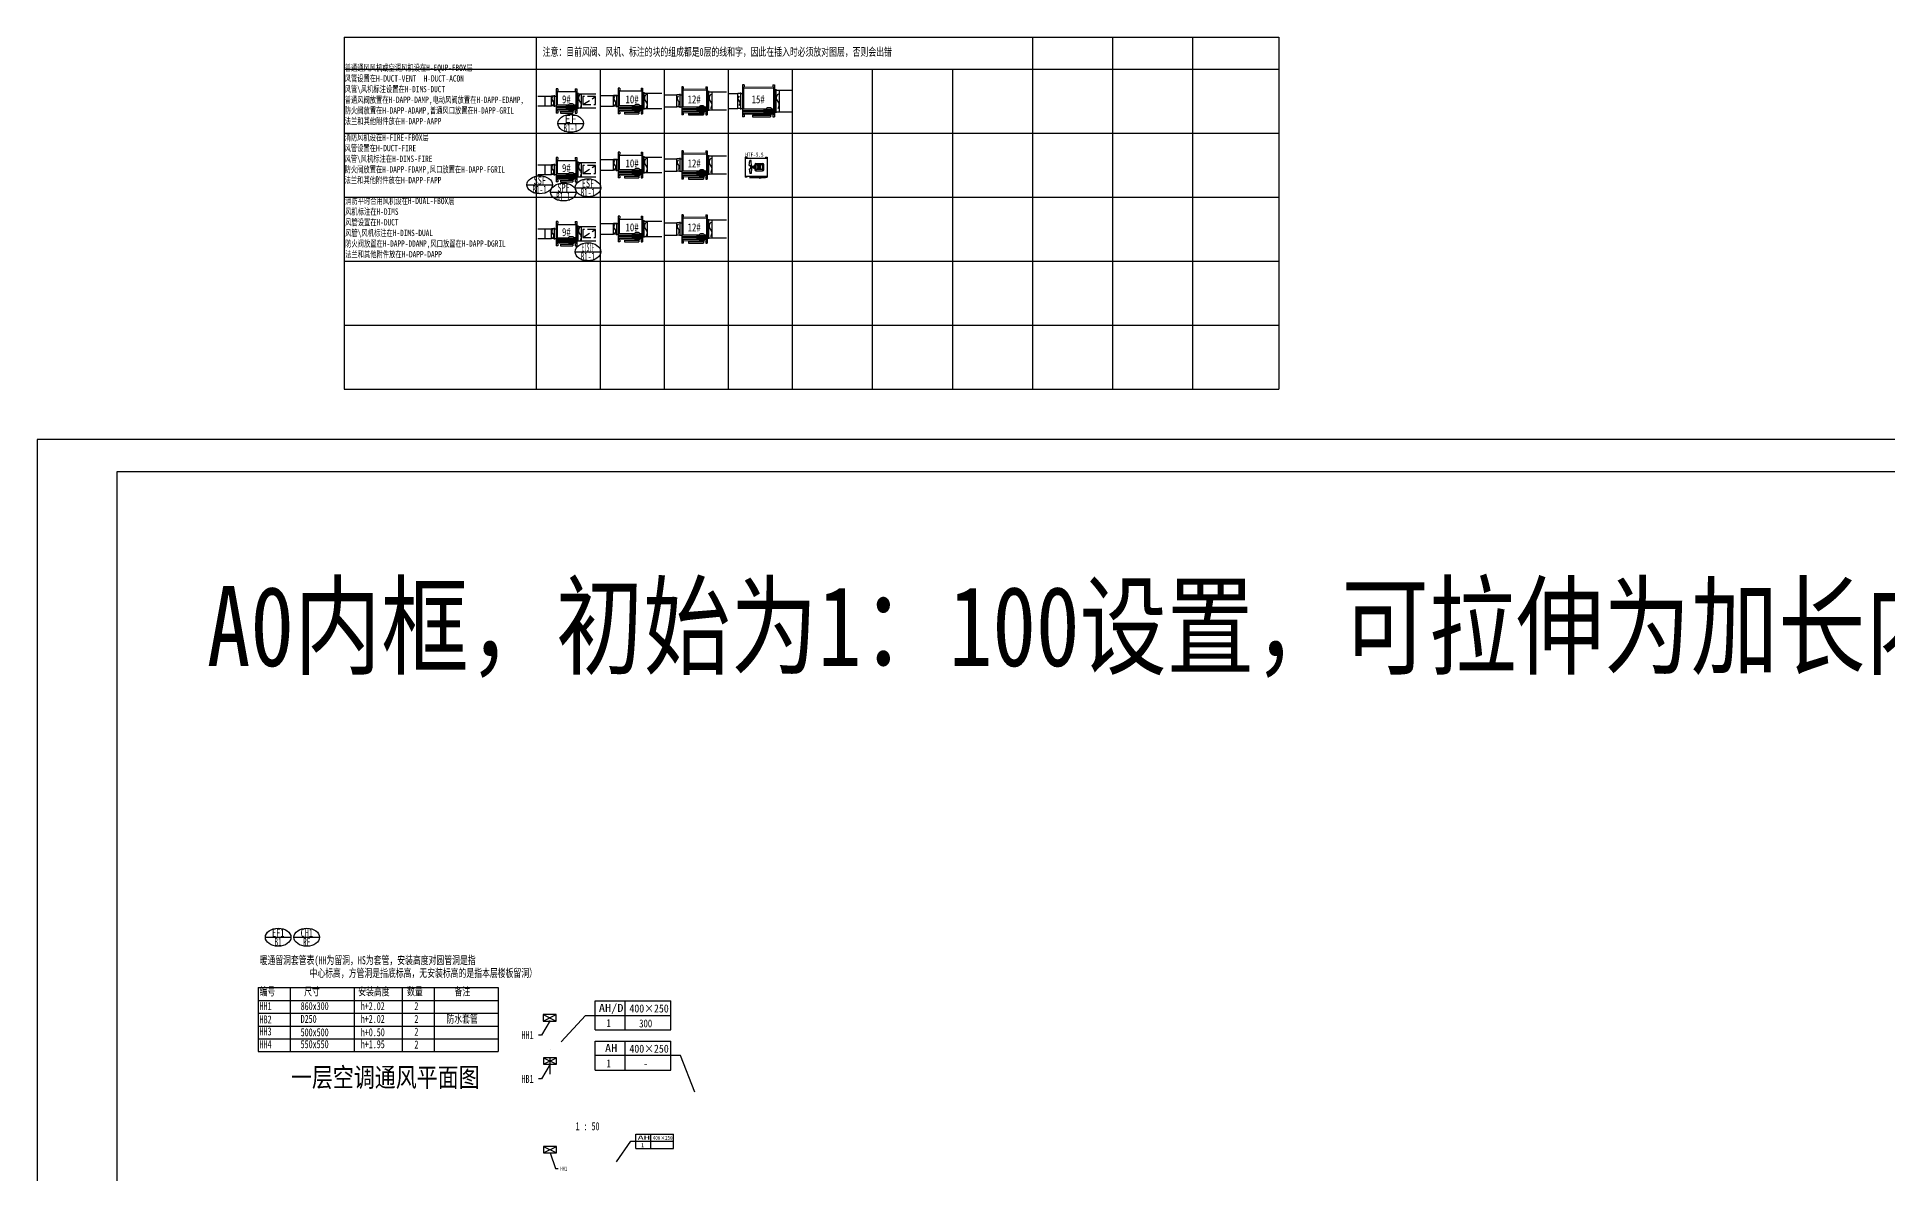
# Model space of a CAD drawing. Header units: millimetres. Extents: x 1637 to 339553, y 1785 to 98458.
# Drawn here: x 24609 to 82428, y 62935 to 98458 of the extents above; entities that cross this region are included whole.
import ezdxf
from ezdxf.enums import TextEntityAlignment as Align

# ---------------------------------------------------------------- set-up
doc = ezdxf.new("R2010")
doc.units = ezdxf.units.MM
doc.header["$LTSCALE"] = 1000
doc.linetypes.add('DASH', pattern=[0.35, 0.25, -0.1])
doc.linetypes.add('DASHDOT', pattern=[25.4, 12.7, -6.35, 0, -6.35])
doc.layers.get('Defpoints').update_dxf_attribs({"color": 9})
for name, color, linetype in [('H-BUSH', 7, 'Continuous'), ('H-BUSH-DIMS', 7, 'Continuous'), ('H-DAPP-AAPP', 3, 'Continuous'), ('H-DAPP-DAPP', 131, 'Continuous'), ('H-DAPP-DGRIL', 131, 'Continuous'), ('H-DAPP-FAPP', 3, 'Continuous'), ('H-DAPP-FGRIL', 161, 'Continuous'), ('H-DAPP-GRIL', 11, 'Continuous'), ('H-DIMS', 7, 'Continuous'), ('H-DIMS-DUAL', 7, 'Continuous'), ('H-DIMS-DUCT', 7, 'Continuous'), ('H-DIMS-EQUP', 7, 'Continuous'), ('H-DIMS-FIRE', 7, 'Continuous'), ('H-DUAL-FBOX', 131, 'Continuous'), ('H-DUCT-DUAL', 30, 'Continuous'), ('H-DUCT-FIRE', 20, 'Continuous'), ('H-DUCT-VENT', 2, 'Continuous'), ('H-EQUP-FBOX', 4, 'Continuous'), ('H-FIRE-FBOX', 161, 'Continuous'), ('H-HOBU-DIMS', 7, 'Continuous'), ('H-HOLE', 7, 'Continuous'), ('h-hole-dims', 7, 'Continuous')]:
    doc.layers.add(name, color=color, linetype=linetype)
doc.styles.add('TH-STYLE1', font='Stfangso_1.ttf', dxfattribs={"width": 0.7})
doc.styles.add('TH-STYLE2', font='', dxfattribs={"width": 0.8})
doc.styles.get('TH-STYLE2').set_extended_font_data('STXihei')
doc.dimstyles.new('TH-DIM100', dxfattribs={"dimscale": 100, "dimtxt": 2.5, "dimasz": 1, "dimexe": 2, "dimexo": 3, "dimgap": 1.5, "dimtad": 1, "dimdec": 3, "dimdsep": 46, "dimtxsty": 'TH-STYLE1', "dimblk": 'ARCHTICK', "dimcen": 0, "dimclrd": 256, "dimclre": 256, "dimclrt": 256, "dimazin": 2, "dimtfac": 1, "dimtdec": 3, "dimtofl": 0, "dimtmove": 0, "dimatfit": 3, "dimfxl": 0.18, "dimtolj": 1, "dimtzin": 0, "dimlwd": -1, "dimlwe": -1, "dimarcsym": 0})
doc.dimstyles.new('TH-DIM50', dxfattribs={"dimscale": 50, "dimtxt": 2.5, "dimasz": 1.5, "dimexe": 2, "dimexo": 3, "dimgap": 1.5, "dimtad": 1, "dimdsep": 46, "dimtxsty": 'TH-STYLE1', "dimblk": 'ARCHTICK', "dimcen": 0, "dimclrd": 256, "dimclre": 256, "dimclrt": 256, "dimazin": 2, "dimtfac": 1, "dimtofl": 0, "dimtmove": 0, "dimatfit": 3, "dimfxl": 0.18, "dimtolj": 1, "dimtzin": 0, "dimlwd": -1, "dimlwe": -1, "dimarcsym": 0})

# ---------------------------------------------------------------- blocks, each defined once
blk = doc.blocks.new('*U66')
blk.add_line((-4, 0), (4, 0))
blk.add_ellipse((0, 0), major_axis=(-4, 0), ratio=0.7)
at = {"style": 'TH-STYLE1', "width": 0.55}
blk.add_attdef('CH1', text='', height=2.5, dxfattribs=at).set_placement((-1.92, 0.1), (1.96, 0.1), align=Align.FIT)
blk.add_attdef('1', text='', height=2.5, dxfattribs=at).set_placement((-0.04, -3.46), align=Align.BOTTOM_CENTER)
blk = doc.blocks.new('_ArchTick')
at = {"color": 0, "linetype": 'ByBlock', "const_width": 0.15}
blk.add_lwpolyline([(-0.5, -0.5), (0.5, 0.5)], dxfattribs=at)
blk = doc.blocks.new('*U70')
for p, q in [((0, 0), (26.67, 0)), ((3, 4.51), (26.67, 4.51)), ((3, -4.51), (3, 4.51)), ((12.33, -4.51), (12.33, 4.51)), ((26.67, -4.51), (26.67, 4.51)), ((3, -4.51), (26.67, -4.51))]:
    blk.add_line(p, q)
at = {"style": 'TH-STYLE1'}
for tag, width, p, p2 in [('风口名称', 1.412473, (4.15, 1.09), (11.84, 1.09)), ('尺寸', 0.728677, (13.71, 0.9), (25.99, 0.9))]:
    blk.add_attdef(tag, text='', height=2.5, dxfattribs=dict(at, width=width)).set_placement(p, p2, align=Align.FIT)
at = {"style": 'TH-STYLE1', "width": 0.8}
for tag, p in [('数量', (7.22, -4.43)), ('风量', (18.79, -4.51))]:
    blk.add_attdef(tag, text='', height=2.5, dxfattribs=at).set_placement(p, align=Align.BOTTOM_CENTER)
blk = doc.blocks.new('*U69')
for p, q in [((3, 4.51), (26.67, 4.51)), ((3, -4.51), (3, 4.51)), ((29.67, 0), (3, 0)), ((12.33, -4.51), (12.33, 4.51)), ((26.67, -4.51), (26.67, 4.51)), ((3, -4.51), (26.67, -4.51))]:
    blk.add_line(p, q)
at = {"style": 'TH-STYLE1'}
for tag, width, p, p2 in [('风口名称', 1.412473, (4.15, 1.09), (11.84, 1.09)), ('尺寸', 0.728677, (13.71, 0.9), (25.99, 0.9))]:
    blk.add_attdef(tag, text='', height=2.5, dxfattribs=dict(at, width=width)).set_placement(p, p2, align=Align.FIT)
at = {"style": 'TH-STYLE1', "width": 0.8}
for tag, p in [('数量', (7.22, -4.43)), ('风量', (18.79, -4.51))]:
    blk.add_attdef(tag, text='', height=2.5, dxfattribs=at).set_placement(p, align=Align.BOTTOM_CENTER)
blk = doc.blocks.new('*U5')
at = {"layer": 'Defpoints'}
for points in [[(0, 0), (1189, 0), (1189, 841), (0, 841)], [(25, 831), (1099, 831), (1099, 10), (25, 10)]]:
    blk.add_lwpolyline(points, close=True, dxfattribs=at)
at = {"layer": 'Defpoints', "style": 'TH-STYLE1', "width": 0.8}
blk.add_text('A0内框，初始为1：100设置，可拉伸为加长内框，套图前，先行用此内框试验', height=25, dxfattribs=at).set_placement((53.05, 770.17))
blk = doc.blocks.new('*U72')
for p, q in [((-740, 150), (-840, 150)), ((-840, -150), (-840, 150)), ((-740, -180), (-740, 180)), ((-740, 150), (-690, 150)), ((-640, 380), (-690, 380)), ((-690, 380), (-690, -380)), ((-690, 290), (-50, 290)), ((-660, 320), (-660, -126)), ((-640, 380), (-640, 320)), ((-100, 380), (-50, 380)), ((-100, 380), (-100, 320)), ((-80, 320), (-80, -126)), ((-50, 380), (-50, -380)), ((-50, 220), (0, 220)), ((0, -250), (0, 250)), ((0, 220), (100, 220)), ((100, -220), (100, 220)), ((-740, -150), (-840, -150)), ((-740, -150), (-690, -150)), ((-690, -126), (-297, -126)), ((-690, -176), (-297, -176)), ((-690, -211), (-297, -211)), ((-690, -261), (-297, -261)), ((-296, -290), (-690, -290)), ((-640, -380), (-690, -380)), ((-660, -176), (-660, -211)), ((-660, -261), (-660, -320)), ((-640, -320), (-640, -380)), ((-557, -330), (-557, -380)), ((-557, -330), (-173, -330)), ((-557, -380), (-173, -380)), ((-304, -167), (-304, -135)), ((-304, -253), (-304, -220)), ((-297, -140), (-150, -140)), ((-297, -286), (-150, -286)), ((-290, -140), (-290, -286)), ((-285, -140), (-285, -286)), ((-274, -140), (-274, -286)), ((-267, -91), (-267, -86)), ((-267, -86), (-180, -86)), ((-259, -140), (-259, -286)), ((-242, -140), (-242, -286)), ((-223, -140), (-223, -193)), ((-223, -236), (-223, -286)), ((-205, -140), (-205, -286)), ((-188, -140), (-188, -286)), ((-180, -91), (-180, -86)), ((-173, -330), (-173, -380)), ((-172, -140), (-172, -286)), ((-162, -140), (-162, -286)), ((-157, -140), (-157, -286)), ((-50, -290), (-151, -290)), ((-150, -126), (-50, -126)), ((-146, -167), (-150, -167)), ((-146, -259), (-150, -259)), ((-150, -261), (-146, -261)), ((-146, -163), (-105, -163)), ((-146, -163), (-146, -263)), ((-146, -263), (-105, -263)), ((-142, -163), (-142, -135)), ((-105, -163), (-105, -263)), ((-105, -176), (-50, -176)), ((-105, -211), (-50, -211)), ((-105, -261), (-50, -261)), ((-100, -320), (-100, -380)), ((-100, -380), (-50, -380)), ((-80, -176), (-80, -211)), ((-80, -261), (-80, -320)), ((-50, -220), (0, -220)), ((0, -220), (100, -220))]:
    blk.add_line(p, q)
at = {"const_width": 6}
blk.add_lwpolyline([(-169, -320), (-80, -320, 0.414214), (-50, -290), (-50, 290, 0.414214), (-80, 320), (-660, 320, 0.414214), (-690, 290), (-690, -290, 0.414214), (-660, -320), (-278, -320)], format="xyb", dxfattribs=at)
for points in [[(-372, -135), (-297, -135), (-297, -167), (-372, -167)], [(-372, -220), (-297, -220), (-297, -253), (-372, -253)], [(-229, -193), (-217, -193), (-217, -236), (-229, -236)]]:
    blk.add_lwpolyline(points, close=True)
for points in [[(-267, -91), (-180, -91, -0.414214), (-150, -121), (-150, -286, -0.414214), (-160, -296), (-287, -296, -0.414214), (-297, -286), (-297, -121, -0.414214)], [(-283, -296), (-164, -296), (-164, -307, -0.414214), (-168, -311), (-279, -311, -0.414214), (-283, -307)], [(-278, -311), (-169, -311), (-169, -322, -0.414214), (-173, -326), (-274, -326, -0.414214), (-278, -322)]]:
    blk.add_lwpolyline(points, format="xyb", close=True)
for points in [[(-105, -167), (-75, -167), (-75, -135), (-150, -135), (-150, -167), (-146, -167)], [(-105, -253), (-75, -253), (-75, -220), (-105, -220)]]:
    blk.add_lwpolyline(points)
for centre in [(-352, -151), (-352, -236), (-323, -151), (-323, -236), (-123, -151), (-94, -151), (-94, -236)]:
    blk.add_circle(centre, 4.87)
for centre, radius, start, end in [((-745, 74), 87.3, 121.1008, 230.92814), ((-861, -69), 96.6, 309.07186, 50.92814), ((148, 92), 144, 122.21506, 226.21051), ((-59, -124), 156, 313.78949, 46.21051)]:
    blk.add_arc(centre, radius, start, end)
at = {"style": 'TH-STYLE1', "width": 0.8}
blk.add_text('9#', height=250, dxfattribs=at).set_placement((-373, 48), align=Align.MIDDLE)
blk = doc.blocks.new('*U76')
for p, q in [((-740, 150), (-840, 150)), ((-840, -150), (-840, 150)), ((-740, -180), (-740, 180)), ((-740, 150), (-690, 150)), ((-640, 380), (-690, 380)), ((-690, 380), (-690, -380)), ((-690, 290), (-50, 290)), ((-660, 320), (-660, -126)), ((-640, 380), (-640, 320)), ((-100, 380), (-50, 380)), ((-100, 380), (-100, 320)), ((-80, 320), (-80, -126)), ((-50, 380), (-50, -380)), ((-50, 220), (0, 220)), ((0, -250), (0, 250)), ((0, 220), (100, 220)), ((100, -220), (100, 220)), ((-740, -150), (-840, -150)), ((-740, -150), (-690, -150)), ((-690, -126), (-297, -126)), ((-690, -176), (-297, -176)), ((-690, -211), (-297, -211)), ((-690, -261), (-297, -261)), ((-296, -290), (-690, -290)), ((-640, -380), (-690, -380)), ((-660, -176), (-660, -211)), ((-660, -261), (-660, -320)), ((-640, -320), (-640, -380)), ((-557, -330), (-557, -380)), ((-557, -330), (-173, -330)), ((-557, -380), (-173, -380)), ((-304, -167), (-304, -135)), ((-304, -253), (-304, -220)), ((-297, -140), (-150, -140)), ((-297, -286), (-150, -286)), ((-290, -140), (-290, -286)), ((-285, -140), (-285, -286)), ((-274, -140), (-274, -286)), ((-267, -91), (-267, -86)), ((-267, -86), (-180, -86)), ((-259, -140), (-259, -286)), ((-242, -140), (-242, -286)), ((-223, -140), (-223, -193)), ((-223, -236), (-223, -286)), ((-205, -140), (-205, -286)), ((-188, -140), (-188, -286)), ((-180, -91), (-180, -86)), ((-173, -330), (-173, -380)), ((-172, -140), (-172, -286)), ((-162, -140), (-162, -286)), ((-157, -140), (-157, -286)), ((-50, -290), (-151, -290)), ((-150, -126), (-50, -126)), ((-146, -167), (-150, -167)), ((-146, -259), (-150, -259)), ((-150, -261), (-146, -261)), ((-146, -163), (-105, -163)), ((-146, -163), (-146, -263)), ((-146, -263), (-105, -263)), ((-142, -163), (-142, -135)), ((-105, -163), (-105, -263)), ((-105, -176), (-50, -176)), ((-105, -211), (-50, -211)), ((-105, -261), (-50, -261)), ((-100, -320), (-100, -380)), ((-100, -380), (-50, -380)), ((-80, -176), (-80, -211)), ((-80, -261), (-80, -320)), ((-50, -220), (0, -220)), ((0, -220), (100, -220))]:
    blk.add_line(p, q)
at = {"const_width": 6}
blk.add_lwpolyline([(-169, -320), (-80, -320, 0.414214), (-50, -290), (-50, 290, 0.414214), (-80, 320), (-660, 320, 0.414214), (-690, 290), (-690, -290, 0.414214), (-660, -320), (-278, -320)], format="xyb", dxfattribs=at)
for points in [[(-372, -135), (-297, -135), (-297, -167), (-372, -167)], [(-372, -220), (-297, -220), (-297, -253), (-372, -253)], [(-229, -193), (-217, -193), (-217, -236), (-229, -236)]]:
    blk.add_lwpolyline(points, close=True)
for points in [[(-267, -91), (-180, -91, -0.414214), (-150, -121), (-150, -286, -0.414214), (-160, -296), (-287, -296, -0.414214), (-297, -286), (-297, -121, -0.414214)], [(-283, -296), (-164, -296), (-164, -307, -0.414214), (-168, -311), (-279, -311, -0.414214), (-283, -307)], [(-278, -311), (-169, -311), (-169, -322, -0.414214), (-173, -326), (-274, -326, -0.414214), (-278, -322)]]:
    blk.add_lwpolyline(points, format="xyb", close=True)
for points in [[(-105, -167), (-75, -167), (-75, -135), (-150, -135), (-150, -167), (-146, -167)], [(-105, -253), (-75, -253), (-75, -220), (-105, -220)]]:
    blk.add_lwpolyline(points)
for centre in [(-352, -151), (-352, -236), (-323, -151), (-323, -236), (-123, -151), (-94, -151), (-94, -236)]:
    blk.add_circle(centre, 4.87)
for centre, radius, start, end in [((-745, 74), 87.3, 121.1008, 230.92814), ((-861, -69), 96.6, 309.07186, 50.92814), ((148, 92), 144, 122.21506, 226.21051), ((-59, -124), 156, 313.78949, 46.21051)]:
    blk.add_arc(centre, radius, start, end)
at = {"style": 'TH-STYLE1', "width": 0.8}
blk.add_text('9#', height=250, dxfattribs=at).set_placement((-373, 48), align=Align.MIDDLE)
blk = doc.blocks.new('*U73')
for p, q in [((-800, 165), (-900, 165)), ((-900, -165), (-900, 165)), ((-800, -195), (-800, 195)), ((-800, 165), (-750, 165)), ((-700, 400), (-750, 400)), ((-750, 400), (-750, -400)), ((-750, 310), (10, 310)), ((-720, 340), (-720, -146)), ((-700, 400), (-700, 340)), ((-40, 400), (10, 400)), ((-40, 400), (-40, 340)), ((-20, 340), (-20, -146)), ((10, 400), (10, -400)), ((10, 240), (60, 240)), ((60, -270), (60, 270)), ((60, 240), (160, 240)), ((160, -240), (160, 240)), ((-800, -165), (-900, -165)), ((-800, -165), (-750, -165)), ((-750, -146), (-237, -146)), ((-750, -196), (-237, -196)), ((-750, -231), (-237, -231)), ((-750, -281), (-237, -281)), ((-236, -310), (-750, -310)), ((-700, -400), (-750, -400)), ((-720, -196), (-720, -231)), ((-720, -281), (-720, -340)), ((-700, -340), (-700, -400)), ((-557, -350), (-557, -400)), ((-557, -350), (-113, -350)), ((-557, -400), (-113, -400)), ((-244, -187), (-244, -155)), ((-244, -273), (-244, -240)), ((-237, -160), (-90, -160)), ((-237, -306), (-90, -306)), ((-230, -160), (-230, -306)), ((-225, -160), (-225, -306)), ((-214, -160), (-214, -306)), ((-207, -111), (-207, -106)), ((-207, -106), (-120, -106)), ((-199, -160), (-199, -306)), ((-182, -160), (-182, -306)), ((-163, -160), (-163, -213)), ((-163, -256), (-163, -306)), ((-145, -160), (-145, -306)), ((-128, -160), (-128, -306)), ((-120, -111), (-120, -106)), ((-113, -350), (-113, -400)), ((-112, -160), (-112, -306)), ((-102, -160), (-102, -306)), ((-97, -160), (-97, -306)), ((10, -310), (-91, -310)), ((-90, -146), (10, -146)), ((-86, -187), (-90, -187)), ((-86, -279), (-90, -279)), ((-90, -281), (-86, -281)), ((-86, -183), (-45, -183)), ((-86, -183), (-86, -283)), ((-86, -283), (-45, -283)), ((-82, -183), (-82, -155)), ((-45, -183), (-45, -283)), ((-45, -196), (10, -196)), ((-45, -231), (10, -231)), ((-45, -281), (10, -281)), ((-40, -340), (-40, -400)), ((-40, -400), (10, -400)), ((-20, -196), (-20, -231)), ((-20, -281), (-20, -340)), ((10, -240), (60, -240)), ((60, -240), (160, -240))]:
    blk.add_line(p, q)
at = {"const_width": 6}
blk.add_lwpolyline([(-109, -340), (-20, -340, 0.414214), (10, -310), (10, 310, 0.414214), (-20, 340), (-720, 340, 0.414214), (-750, 310), (-750, -310, 0.414214), (-720, -340), (-218, -340)], format="xyb", dxfattribs=at)
for points in [[(-312, -155), (-237, -155), (-237, -187), (-312, -187)], [(-312, -240), (-237, -240), (-237, -273), (-312, -273)], [(-169, -213), (-157, -213), (-157, -256), (-169, -256)]]:
    blk.add_lwpolyline(points, close=True)
for points in [[(-207, -111), (-120, -111, -0.414214), (-90, -141), (-90, -306, -0.414214), (-100, -316), (-227, -316, -0.414214), (-237, -306), (-237, -141, -0.414214)], [(-223, -316), (-104, -316), (-104, -327, -0.414214), (-108, -331), (-219, -331, -0.414214), (-223, -327)], [(-218, -331), (-109, -331), (-109, -342, -0.414214), (-113, -346), (-214, -346, -0.414214), (-218, -342)]]:
    blk.add_lwpolyline(points, format="xyb", close=True)
for points in [[(-45, -187), (-15, -187), (-15, -155), (-90, -155), (-90, -187), (-86, -187)], [(-45, -273), (-15, -273), (-15, -240), (-45, -240)]]:
    blk.add_lwpolyline(points)
for centre in [(-292, -171), (-292, -256), (-263, -171), (-263, -256), (-63, -171), (-34, -171), (-34, -256)]:
    blk.add_circle(centre, 4.87)
for centre, radius, start, end in [((-805, 74), 87.3, 121.1008, 230.92814), ((-921, -69), 96.6, 309.07186, 50.92814), ((208, 92), 144, 122.21506, 226.21051), ((1, -124), 156, 313.78949, 46.21051)]:
    blk.add_arc(centre, radius, start, end)
at = {"style": 'TH-STYLE1', "width": 0.8}
blk.add_text('10#', height=250, dxfattribs=at).set_placement((-320, 48), align=Align.MIDDLE)
blk = doc.blocks.new('*U74')
for p, q in [((-820, 190), (-920, 190)), ((-920, -190), (-920, 190)), ((-820, -220), (-820, 220)), ((-820, 190), (-770, 190)), ((-720, 440), (-770, 440)), ((-770, 440), (-770, -440)), ((-770, 350), (30, 350)), ((-740, 380), (-740, -186)), ((-720, 440), (-720, 380)), ((-20, 440), (30, 440)), ((-20, 440), (-20, 380)), ((0, 380), (0, -186)), ((30, 440), (30, -440)), ((30, 280), (80, 280)), ((80, -310), (80, 310)), ((80, 280), (180, 280)), ((180, -280), (180, 280)), ((-820, -190), (-920, -190)), ((-820, -190), (-770, -190)), ((-770, -186), (-217, -186)), ((-770, -236), (-217, -236)), ((-770, -271), (-217, -271)), ((-770, -321), (-217, -321)), ((-216, -350), (-770, -350)), ((-720, -440), (-770, -440)), ((-740, -236), (-740, -271)), ((-740, -321), (-740, -380)), ((-720, -380), (-720, -440)), ((-557, -390), (-557, -440)), ((-557, -390), (-93, -390)), ((-557, -440), (-93, -440)), ((-224, -227), (-224, -195)), ((-224, -313), (-224, -280)), ((-217, -200), (-70, -200)), ((-217, -346), (-70, -346)), ((-210, -200), (-210, -346)), ((-205, -200), (-205, -346)), ((-194, -200), (-194, -346)), ((-187, -151), (-187, -146)), ((-187, -146), (-100, -146)), ((-179, -200), (-179, -346)), ((-162, -200), (-162, -346)), ((-143, -200), (-143, -253)), ((-143, -296), (-143, -346)), ((-125, -200), (-125, -346)), ((-108, -200), (-108, -346)), ((-100, -151), (-100, -146)), ((-93, -390), (-93, -440)), ((-92, -200), (-92, -346)), ((-82, -200), (-82, -346)), ((-77, -200), (-77, -346)), ((30, -350), (-71, -350)), ((-70, -186), (30, -186)), ((-66, -227), (-70, -227)), ((-66, -319), (-70, -319)), ((-70, -321), (-66, -321)), ((-66, -223), (-25, -223)), ((-66, -223), (-66, -323)), ((-66, -323), (-25, -323)), ((-62, -223), (-62, -195)), ((-25, -223), (-25, -323)), ((-25, -236), (30, -236)), ((-25, -271), (30, -271)), ((-25, -321), (30, -321)), ((-20, -380), (-20, -440)), ((-20, -440), (30, -440)), ((0, -236), (0, -271)), ((0, -321), (0, -380)), ((30, -280), (80, -280)), ((80, -280), (180, -280))]:
    blk.add_line(p, q)
at = {"const_width": 6}
blk.add_lwpolyline([(-89, -380), (0, -380, 0.414214), (30, -350), (30, 350, 0.414214), (0, 380), (-740, 380, 0.414214), (-770, 350), (-770, -350, 0.414214), (-740, -380), (-198, -380)], format="xyb", dxfattribs=at)
for points in [[(-292, -195), (-217, -195), (-217, -227), (-292, -227)], [(-292, -280), (-217, -280), (-217, -313), (-292, -313)], [(-149, -253), (-137, -253), (-137, -296), (-149, -296)]]:
    blk.add_lwpolyline(points, close=True)
for points in [[(-187, -151), (-100, -151, -0.414214), (-70, -181), (-70, -346, -0.414214), (-80, -356), (-207, -356, -0.414214), (-217, -346), (-217, -181, -0.414214)], [(-203, -356), (-84, -356), (-84, -367, -0.414214), (-88, -371), (-199, -371, -0.414214), (-203, -367)], [(-198, -371), (-89, -371), (-89, -382, -0.414214), (-93, -386), (-194, -386, -0.414214), (-198, -382)]]:
    blk.add_lwpolyline(points, format="xyb", close=True)
for points in [[(-25, -227), (5, -227), (5, -195), (-70, -195), (-70, -227), (-66, -227)], [(-25, -313), (5, -313), (5, -280), (-25, -280)]]:
    blk.add_lwpolyline(points)
for centre in [(-272, -211), (-272, -296), (-243, -211), (-243, -296), (-43, -211), (-14, -211), (-14, -296)]:
    blk.add_circle(centre, 4.87)
for centre, radius, start, end in [((-825, 74), 87.3, 121.1008, 230.92814), ((-941, -69), 96.6, 309.07186, 50.92814), ((228, 92), 144, 122.21506, 226.21051), ((21, -124), 156, 313.78949, 46.21051)]:
    blk.add_arc(centre, radius, start, end)
at = {"style": 'TH-STYLE1', "width": 0.8}
blk.add_text('12#', height=250, dxfattribs=at).set_placement((-381, 48), align=Align.MIDDLE)
blk = doc.blocks.new('*U75')
for p, q in [((-920, 235), (-1020, 235)), ((-1020, -235), (-1020, 235)), ((-920, -265), (-920, 265)), ((-920, 235), (-870, 235)), ((-820, 500), (-870, 500)), ((-870, 500), (-870, -500)), ((-870, 410), (130, 410)), ((-840, 440), (-840, -246)), ((-820, 500), (-820, 440)), ((80, 500), (130, 500)), ((80, 500), (80, 440)), ((100, 440), (100, -246)), ((130, 500), (130, -500)), ((130, 340), (180, 340)), ((180, -370), (180, 370)), ((180, 340), (280, 340)), ((280, -340), (280, 340)), ((-920, -235), (-1020, -235)), ((-920, -235), (-870, -235)), ((-870, -246), (-117, -246)), ((-870, -296), (-117, -296)), ((-870, -331), (-117, -331)), ((-870, -381), (-117, -381)), ((-116, -410), (-870, -410)), ((-820, -500), (-870, -500)), ((-840, -296), (-840, -331)), ((-840, -381), (-840, -440)), ((-820, -440), (-820, -500)), ((-557, -450), (-557, -500)), ((-557, -450), (7, -450)), ((-557, -500), (7, -500)), ((-124, -287), (-124, -255)), ((-124, -373), (-124, -340)), ((-117, -260), (30, -260)), ((-117, -406), (30, -406)), ((-110, -260), (-110, -406)), ((-105, -260), (-105, -406)), ((-94, -260), (-94, -406)), ((-87, -211), (-87, -206)), ((-87, -206), (0, -206)), ((-79, -260), (-79, -406)), ((-62, -260), (-62, -406)), ((-43, -260), (-43, -313)), ((-43, -356), (-43, -406)), ((-25, -260), (-25, -406)), ((-8, -260), (-8, -406)), ((0, -211), (0, -206)), ((7, -450), (7, -500)), ((8, -260), (8, -406)), ((18, -260), (18, -406)), ((23, -260), (23, -406)), ((130, -410), (29, -410)), ((30, -246), (130, -246)), ((34, -287), (30, -287)), ((34, -379), (30, -379)), ((30, -381), (34, -381)), ((34, -283), (75, -283)), ((34, -283), (34, -383)), ((34, -383), (75, -383)), ((38, -283), (38, -255)), ((75, -283), (75, -383)), ((75, -296), (130, -296)), ((75, -331), (130, -331)), ((75, -381), (130, -381)), ((80, -440), (80, -500)), ((80, -500), (130, -500)), ((100, -296), (100, -331)), ((100, -381), (100, -440)), ((130, -340), (180, -340)), ((180, -340), (280, -340))]:
    blk.add_line(p, q)
at = {"const_width": 6}
blk.add_lwpolyline([(11, -440), (100, -440, 0.414214), (130, -410), (130, 410, 0.414214), (100, 440), (-840, 440, 0.414214), (-870, 410), (-870, -410, 0.414214), (-840, -440), (-98, -440)], format="xyb", dxfattribs=at)
for points in [[(-192, -255), (-117, -255), (-117, -287), (-192, -287)], [(-192, -340), (-117, -340), (-117, -373), (-192, -373)], [(-49, -313), (-37, -313), (-37, -356), (-49, -356)]]:
    blk.add_lwpolyline(points, close=True)
for points in [[(-87, -211), (0, -211, -0.414214), (30, -241), (30, -406, -0.414214), (20, -416), (-107, -416, -0.414214), (-117, -406), (-117, -241, -0.414214)], [(-103, -416), (16, -416), (16, -427, -0.414214), (12, -431), (-99, -431, -0.414214), (-103, -427)], [(-98, -431), (11, -431), (11, -442, -0.414214), (7, -446), (-94, -446, -0.414214), (-98, -442)]]:
    blk.add_lwpolyline(points, format="xyb", close=True)
for points in [[(75, -287), (105, -287), (105, -255), (30, -255), (30, -287), (34, -287)], [(75, -373), (105, -373), (105, -340), (75, -340)]]:
    blk.add_lwpolyline(points)
for centre in [(-172, -271), (-172, -356), (-143, -271), (-143, -356), (57, -271), (86, -271), (86, -356)]:
    blk.add_circle(centre, 4.87)
for centre, radius, start, end in [((-925, 74), 87.3, 121.1008, 230.92814), ((-1041, -69), 96.6, 309.07186, 50.92814), ((328, 92), 144, 122.21506, 226.21051), ((121, -124), 156, 313.78949, 46.21051)]:
    blk.add_arc(centre, radius, start, end)
at = {"style": 'TH-STYLE1', "width": 0.8}
blk.add_text('15#', height=250, dxfattribs=at).set_placement((-381, 48), align=Align.MIDDLE)
blk = doc.blocks.new('*U68')
at = {"linetype": 'DASH'}
blk.add_line((-500, 0), (-100, 250), dxfattribs=at)
blk.add_lwpolyline([(-500, 0), (-100, 0), (-100, 250), (-500, 250)], close=True, dxfattribs=at)
blk = doc.blocks.new('*U92')
blk.add_line((0, -200), (400, 0))
blk.add_lwpolyline([(0, 0), (0, -200), (400, -200), (400, 0), (0, 0), (400, -200)])

msp = doc.modelspace()

# ---------------------------------------------------------------- linework, layer by layer
for p, q in [((34201, 98458), (63401, 98458)), ((34201, 98458), (34201, 87458)), ((40201, 98458), (40201, 87458)), ((55701, 98458), (55701, 87458)), ((58201, 98458), (58201, 87458)), ((60701, 98458), (60701, 87458)), ((63401, 98458), (63401, 87458)), ((34201, 97458), (63401, 97458)), ((42201, 97458), (42201, 87458)), ((44201, 97458), (44201, 87458)), ((46201, 97458), (46201, 87458)), ((48201, 97458), (48201, 87458)), ((50701, 97458), (50701, 87458)), ((53201, 97458), (53201, 87458)), ((34201, 95458), (63401, 95458)), ((46732, 94707), (46732, 94077)), ((46732, 94672), (47412, 94672)), ((46782, 94707), (46782, 94672)), ((46855, 94444), (46871, 94596)), ((46855, 94444), (46895, 94444)), ((46855, 94342), (46871, 94189)), ((46855, 94342), (46895, 94342)), ((46913, 94596), (46871, 94596)), ((46895, 94444), (46895, 94342)), ((46932, 94414), (46913, 94596)), ((46932, 94372), (46913, 94189)), ((46995, 94414), (46932, 94414)), ((46995, 94372), (46932, 94372)), ((47030, 94435), (46995, 94435)), ((46995, 94351), (46995, 94435)), ((47030, 94351), (46995, 94351)), ((47030, 94469), (47030, 94316)), ((47064, 94504), (47273, 94504)), ((47064, 94504), (47064, 94282)), ((47064, 94282), (47273, 94282)), ((47247, 94462), (47090, 94462)), ((47247, 94323), (47090, 94323)), ((47231, 94428), (47106, 94428)), ((47231, 94358), (47106, 94358)), ((47221, 94393), (47116, 94393)), ((47273, 94504), (47273, 94282)), ((47307, 94469), (47307, 94316)), ((47362, 94707), (47362, 94672)), ((47412, 94707), (47412, 94077)), ((46732, 94112), (47412, 94112)), ((46782, 94077), (46732, 94077)), ((46782, 94112), (46782, 94077)), ((46862, 94072), (47362, 94072)), ((46913, 94189), (46871, 94189)), ((47362, 94072), (47171, 94105)), ((47362, 94072), (47171, 94040)), ((47362, 94112), (47362, 94077)), ((47362, 94077), (47412, 94077)), ((34201, 93458), (63401, 93458)), ((34201, 91458), (63401, 91458)), ((34201, 89458), (63401, 89458)), ((34201, 87458), (63401, 87458))]:
    msp.add_line(p, q)
at = {"color": 0}
for p, q in [((46782, 94707), (46732, 94707)), ((47362, 94707), (47412, 94707))]:
    msp.add_line(p, q, dxfattribs=at)
for centre, start, end in [((47064, 94469), 90, 180), ((47064, 94316), 180, 270), ((47273, 94469), 0, 90), ((47273, 94316), 270, 0)]:
    msp.add_arc(centre, 34.7, start, end)
at = {"layer": 'H-BUSH', "linetype": 'DASHDOT', "ltscale": 0.04}
msp.add_line((40633, 66053, 0), (40633, 66919, 0), dxfattribs=at)
at = {"layer": 'H-DAPP-AAPP'}
msp.add_line((40467, 96612), (40467, 96312), dxfattribs=at)
at = {"layer": 'H-DAPP-DAPP'}
msp.add_line((40467, 92465), (40467, 92165), dxfattribs=at)
at = {"layer": 'H-DAPP-FAPP'}
msp.add_line((40467, 94465), (40467, 94165), dxfattribs=at)
at = {"layer": 'H-DUCT-DUAL'}
for p, q in [((41617, 92535), (42069, 92535)), ((42196, 92627), (42617, 92627)), ((43677, 92702), (44129, 92702)), ((44201, 92652), (44597, 92652)), ((45697, 92742), (46149, 92742)), ((40256, 92465), (40677, 92465)), ((40256, 92165), (40677, 92165)), ((41617, 92095), (42069, 92095)), ((42196, 92297), (42617, 92297)), ((43677, 92222), (44129, 92222)), ((44201, 92272), (44597, 92272)), ((45697, 92182), (46149, 92182))]:
    msp.add_line(p, q, dxfattribs=at)
at = {"layer": 'H-DUCT-FIRE'}
for p, q in [((40256, 94465), (40677, 94465)), ((41617, 94535), (42069, 94535)), ((42196, 94627), (42617, 94627)), ((42196, 94297), (42617, 94297)), ((43677, 94702), (44129, 94702)), ((44201, 94652), (44597, 94652)), ((44201, 94272), (44597, 94272)), ((45697, 94742), (46149, 94742)), ((40256, 94165), (40677, 94165)), ((41617, 94095), (42069, 94095)), ((43677, 94222), (44129, 94222)), ((45697, 94182), (46149, 94182))]:
    msp.add_line(p, q, dxfattribs=at)
at = {"layer": 'H-DUCT-VENT'}
for p, q in [((40256, 96612), (40677, 96612)), ((41617, 96682), (42069, 96682)), ((42196, 96627), (42617, 96627)), ((43677, 96702), (44129, 96702)), ((44201, 96652), (44597, 96652)), ((45697, 96742), (46149, 96742)), ((46201, 96697), (46497, 96697)), ((47797, 96802), (48201, 96802)), ((40256, 96312), (40677, 96312)), ((41617, 96242), (42069, 96242)), ((42196, 96297), (42617, 96297)), ((43677, 96222), (44129, 96222)), ((44201, 96272), (44597, 96272)), ((45697, 96182), (46149, 96182)), ((46201, 96227), (46497, 96227)), ((47797, 96122), (48201, 96122))]:
    msp.add_line(p, q, dxfattribs=at)
at = {"layer": 'H-HOBU-DIMS'}
for p, q in [((31515, 68758), (39015, 68758)), ((31515, 68758), (31515, 66758)), ((31515, 68358), (39015, 68358)), ((32515, 68758), (32515, 66758)), ((34515, 68758), (34515, 66758)), ((36015, 68758), (36015, 66758)), ((37015, 68758), (37015, 66758)), ((39015, 68758), (39015, 66758)), ((31515, 67958), (39015, 67958)), ((31515, 67558), (39015, 67558)), ((31515, 67158), (39015, 67158)), ((31515, 66758), (39015, 66758))]:
    msp.add_line(p, q, dxfattribs=at)

# ---------------------------------------------------------------- block references
at = {"xscale": 100, "yscale": 100, "zscale": 100}
msp.add_blockref('*U5', (24609, 1785), dxfattribs=at)
at = {"layer": 'H-DAPP-DGRIL'}
msp.add_blockref('*U68', (42156, 92197), dxfattribs=at)
at = {"layer": 'H-DAPP-FGRIL'}
msp.add_blockref('*U68', (42156, 94197), dxfattribs=at)
at = {"layer": 'H-DAPP-GRIL'}
msp.add_blockref('*U68', (42156, 96345), dxfattribs=at)
at = {"layer": 'H-DIMS-DUAL'}
ref = msp.add_blockref('*U66', (41818, 91749), dxfattribs=dict(at, xscale=100, yscale=100, zscale=100))
ref.add_attrib('CH1', 'E(S)F', dxfattribs={"layer": '0', "height": 250, "style": 'TH-STYLE1', "width": 0.449255}).set_placement((41626, 91760), (42014, 91760), align=Align.FIT)
ref.add_attrib('1', 'B1-1', dxfattribs={"layer": '0', "height": 250, "style": 'TH-STYLE1', "width": 0.55}).set_placement((41814, 91403), align=Align.BOTTOM_CENTER)
at = {"layer": 'H-DIMS-DUCT'}
ref = msp.add_blockref('*U66', (41279, 95761), dxfattribs=dict(at, xscale=100, yscale=100, zscale=100))
ref.add_attrib('CH1', 'EF', dxfattribs={"layer": '0', "height": 250, "style": 'TH-STYLE1', "width": 0.841017}).set_placement((41086, 95772), (41475, 95772), align=Align.FIT)
ref.add_attrib('1', 'B1-1', dxfattribs={"layer": '0', "height": 250, "style": 'TH-STYLE1', "width": 0.55}).set_placement((41275, 95415), align=Align.BOTTOM_CENTER)
ref = msp.add_blockref('*U66', (32142, 70332), dxfattribs=dict(at, xscale=100, yscale=100, zscale=100))
ref.add_attrib('CH1', 'EF1', dxfattribs={"layer": '0', "height": 250, "style": 'TH-STYLE1', "width": 0.607346}).set_placement((31950, 70343), (32338, 70343), align=Align.FIT)
ref.add_attrib('1', 'B1', dxfattribs={"layer": '0', "height": 250, "style": 'TH-STYLE1', "width": 0.55}).set_placement((32138, 69987), align=Align.BOTTOM_CENTER)
ref = msp.add_blockref('*U70', (41743, 67892), dxfattribs=dict(at, xscale=100, yscale=100, zscale=100))
ref.add_attrib('风口名称', 'AH/D', dxfattribs={"layer": '0', "height": 250, "style": 'TH-STYLE1', "width": 0.749529}).set_placement((42159, 68000), (42927, 68000), align=Align.FIT)
ref.add_attrib('尺寸', '400×250', dxfattribs={"layer": '0', "height": 250, "style": 'TH-STYLE1', "width": 0.850187}).set_placement((43114, 67982), (44342, 67982), align=Align.FIT)
ref.add_attrib('数量', '1', dxfattribs={"layer": '0', "height": 250, "style": 'TH-STYLE1', "width": 0.8}).set_placement((42465, 67449), align=Align.BOTTOM_CENTER)
ref.add_attrib('风量', '300', dxfattribs={"layer": '0', "height": 250, "style": 'TH-STYLE1', "width": 0.8}).set_placement((43622, 67440), align=Align.BOTTOM_CENTER)
ref = msp.add_blockref('*U69', (41743, 66635), dxfattribs=dict(at, xscale=100, yscale=100, zscale=100))
ref.add_attrib('风口名称', ' AH ', dxfattribs={"layer": '0', "height": 250, "style": 'TH-STYLE1', "width": 1.04787}).set_placement((42159, 66743), (42927, 66743), align=Align.FIT)
ref.add_attrib('尺寸', '400×250', dxfattribs={"layer": '0', "height": 250, "style": 'TH-STYLE1', "width": 0.850187}).set_placement((43114, 66725), (44342, 66725), align=Align.FIT)
ref.add_attrib('数量', '1', dxfattribs={"layer": '0', "height": 250, "style": 'TH-STYLE1', "width": 0.8}).set_placement((42465, 66192), align=Align.BOTTOM_CENTER)
ref.add_attrib('风量', '-', dxfattribs={"layer": '0', "height": 250, "style": 'TH-STYLE1', "width": 0.8}).set_placement((43622, 66183), align=Align.BOTTOM_CENTER)
ref = msp.add_blockref('*U70', (43162, 63957), dxfattribs=dict(at, xscale=50, yscale=50, zscale=50))
ref.add_attrib('风口名称', 'AH', dxfattribs={"layer": '0', "height": 125, "style": 'TH-STYLE1', "width": 1.412473}).set_placement((43370, 64011), (43754, 64011), align=Align.FIT)
ref.add_attrib('尺寸', '400×250', dxfattribs={"layer": '0', "height": 125, "style": 'TH-STYLE1', "width": 0.850187}).set_placement((43847, 64002), (44461, 64002), align=Align.FIT)
ref.add_attrib('数量', '1', dxfattribs={"layer": '0', "height": 125, "style": 'TH-STYLE1', "width": 0.8}).set_placement((43523, 63735), align=Align.BOTTOM_CENTER)
at = {"layer": 'H-DIMS-EQUP', "xscale": 100, "yscale": 100, "zscale": 100}
msp.add_blockref('*U66', (33035, 70332), dxfattribs=at).add_auto_attribs({'CH1': 'CH1', '1': 'RF'})
at = {"layer": 'H-DIMS-FIRE'}
ref = msp.add_blockref('*U66', (40312, 93842), dxfattribs=dict(at, xscale=100, yscale=100, zscale=100))
ref.add_attrib('CH1', 'SSF', dxfattribs={"layer": '0', "height": 250, "style": 'TH-STYLE1', "width": 0.67403}).set_placement((40120, 93853), (40508, 93853), align=Align.FIT)
ref.add_attrib('1', 'B1-1', dxfattribs={"layer": '0', "height": 250, "style": 'TH-STYLE1', "width": 0.55}).set_placement((40308, 93496), align=Align.BOTTOM_CENTER)
ref = msp.add_blockref('*U66', (41053, 93615), dxfattribs=dict(at, xscale=100, yscale=100, zscale=100))
ref.add_attrib('CH1', 'SPF', dxfattribs={"layer": '0', "height": 250, "style": 'TH-STYLE1', "width": 0.638754}).set_placement((40861, 93626), (41249, 93626), align=Align.FIT)
ref.add_attrib('1', 'B1-1', dxfattribs={"layer": '0', "height": 250, "style": 'TH-STYLE1', "width": 0.55}).set_placement((41049, 93270), align=Align.BOTTOM_CENTER)
ref = msp.add_blockref('*U66', (41818, 93749), dxfattribs=dict(at, xscale=100, yscale=100, zscale=100))
ref.add_attrib('CH1', 'ESF', dxfattribs={"layer": '0', "height": 250, "style": 'TH-STYLE1', "width": 0.603769}).set_placement((41626, 93760), (42014, 93760), align=Align.FIT)
ref.add_attrib('1', 'B1-1', dxfattribs={"layer": '0', "height": 250, "style": 'TH-STYLE1', "width": 0.55}).set_placement((41814, 93403), align=Align.BOTTOM_CENTER)
at = {"layer": 'H-DUAL-FBOX'}
for name, p in [('*U72', (41517, 92315)), ('*U73', (43517, 92462)), ('*U74', (45517, 92462))]:
    msp.add_blockref(name, p, dxfattribs=at)
at = {"layer": 'H-EQUP-FBOX'}
for name, p in [('*U76', (41517, 96462)), ('*U73', (43517, 96462)), ('*U74', (45517, 96462)), ('*U75', (47517, 96462))]:
    msp.add_blockref(name, p, dxfattribs=at)
at = {"layer": 'H-FIRE-FBOX'}
for name, p in [('*U73', (43517, 94462)), ('*U74', (45517, 94462)), ('*U72', (41517, 94315))]:
    msp.add_blockref(name, p, dxfattribs=at)
at = {"layer": 'H-HOLE'}
for p in [(40421, 67914, 0), (40433, 66563, 0), (40433, 63797, 0)]:
    msp.add_blockref('*U92', p, dxfattribs=at)

# ---------------------------------------------------------------- texts
at = {"color": 0, "style": 'TH-STYLE1', "width": 0.8}
msp.add_text('HTF-5.5', height=125, rotation=0, dxfattribs=at).set_placement((46733, 94719))
at = {"attachment_point": 1, "style": 'TH-STYLE1'}
for s, insert, char_height in [('注意：目前风阀、风机、标注的块的组成都是0层的线和字，因此在插入时必须放对图层，否则会出错', (40406, 98119), 250), ('普通通风风机或空调风机设在H-EQUP-FBOX层\\P风管设置在H-DUCT-VENT  H-DUCT-ACON \\P风管\\\\风机标注设置在H-DIMS-DUCT\\P普通风阀放置在H-DAPP-DAMP,电动风阀放置在H-DAPP-EDAMP,\\P防火阀放置在H-DAPP-ADAMP,普通风口放置在H-DAPP-GRIL\\P法兰和其他附件放在H-DAPP-AAPP', (34219, 97598), 200), ('消防风机设在H-FIRE-FBOX层\\P风管设置在H-DUCT-FIRE \\P风管\\\\风机标注在H-DIMS-FIRE\\P防火阀放置在H-DAPP-FDAMP,风口放置在H-DAPP-FGRIL\\P法兰和其他附件放在H-DAPP-FAPP', (34216, 95422), 200), ('消防平时合用风机设在H-DUAL-FBOX层\\P风机标注在H-DIMS\\P风管设置在H-DUCT\\P风管\\\\风机标注在H-DIMS-DUAL\\P防火阀放置在H-DAPP-DDAMP,风口放置在H-DAPP-DGRIL\\P法兰和其他附件放在H-DAPP-DAPP', (34235, 93437), 200)]:
    msp.add_mtext(s, dxfattribs=dict(at, insert=insert, char_height=char_height))
at = {"layer": 'H-BUSH-DIMS', "insert": (40119, 65781, 0), "char_height": 250, "attachment_point": 9, "style": 'TH-STYLE1'}
msp.add_mtext('HB1', dxfattribs=at)
at = {"layer": 'H-DIMS', "insert": (31888, 66257), "char_height": 600, "attachment_point": 1, "style": 'TH-STYLE2'}
msp.add_mtext('  一层空调通风平面图', dxfattribs=at)
at = {"layer": 'H-HOBU-DIMS', "char_height": 250, "attachment_point": 1, "style": 'TH-STYLE1'}
for s, insert in [('暖通留洞套管表(HH为留洞，HS为套管，安装高度对圆管洞是指', (31561, 69740)), ('                            中心标高，方管洞是指底标高，无安装标高的是指本层楼板留洞）', (29621, 69340)), ('编号', (31561, 68764)), ('HH1', (31561, 68306)), ('860x300', (32844, 68306)), ('尺寸', (32954, 68764)), ('安装高度', (34643, 68764)), ('h+2.02', (34721, 68306)), ('数量', (36166, 68764)), ('2', (36398, 68306)), ('备注', (37653, 68764)), ('HB2', (31561, 67889)), ('D250', (32844, 67906)), ('h+2.02', (34721, 67906)), ('2', (36398, 67906)), ('防水套管', (37398, 67906)), ('HH3', (31561, 67516)), ('HH4', (31561, 67116)), ('500x500', (32844, 67489)), ('550x550', (32844, 67116)), ('h+0.50', (34721, 67489)), ('h+1.95', (34721, 67116)), ('2', (36398, 67506)), ('2', (36398, 67106))]:
    msp.add_mtext(s, dxfattribs=dict(at, insert=insert))
at = {"layer": 'H-HOLE', "insert": (42181, 64298, 0), "char_height": 250, "attachment_point": 9, "style": 'TH-STYLE1'}
msp.add_mtext('1 : 50', dxfattribs=at)
at = {"layer": 'h-hole-dims', "style": 'TH-STYLE1'}
for insert, char_height, attachment_point in [((40119, 67152, 0), 250, 9), ((40959, 63169, 0), 125, 1)]:
    msp.add_mtext('HH1', dxfattribs=dict(at, insert=insert, char_height=char_height, attachment_point=attachment_point))

# ---------------------------------------------------------------- leaders
at = {"layer": 'H-BUSH-DIMS', "annotation_type": 0, "has_hookline": 1, "hookline_direction": 1, "text_width": 453}
msp.add_leader([(40633, 66363, 0), (40369, 65906, 0), (40269, 65906, 0)], dimstyle='TH-DIM100', override={"dimgap": 1.5, "dimtad": 0}, dxfattribs=at)
at = {"layer": 'H-DIMS-DUCT'}
for points, dimstyle, override in [([(40979, 67067), (41743, 67892)], 'TH-DIM100', {"dimtad": 0}), ([(45155, 65493), (44710, 66635)], 'TH-DIM100', {"dimgap": 1.5, "dimtad": 0}), ([(42714, 63318), (43162, 63957)], 'TH-DIM50', {"dimgap": 1.5, "dimtad": 0})]:
    msp.add_leader(points, dimstyle=dimstyle, override=override, dxfattribs=at)
at = {"layer": 'h-hole-dims', "annotation_type": 0, "has_hookline": 1}
for points, dimstyle, hookline_direction, text_width in [([(40633, 67734, 0), (40369, 67277, 0), (40269, 67277, 0)], 'TH-DIM100', 1, 492), ([(40633, 63597, 0), (40809, 63107, 0), (40884, 63107, 0)], 'TH-DIM50', 0, 246)]:
    msp.add_leader(points, dimstyle=dimstyle, override={"dimgap": 1.5, "dimtad": 0}, dxfattribs=dict(at, hookline_direction=hookline_direction, text_width=text_width))

doc.saveas('drawing.dxf')
